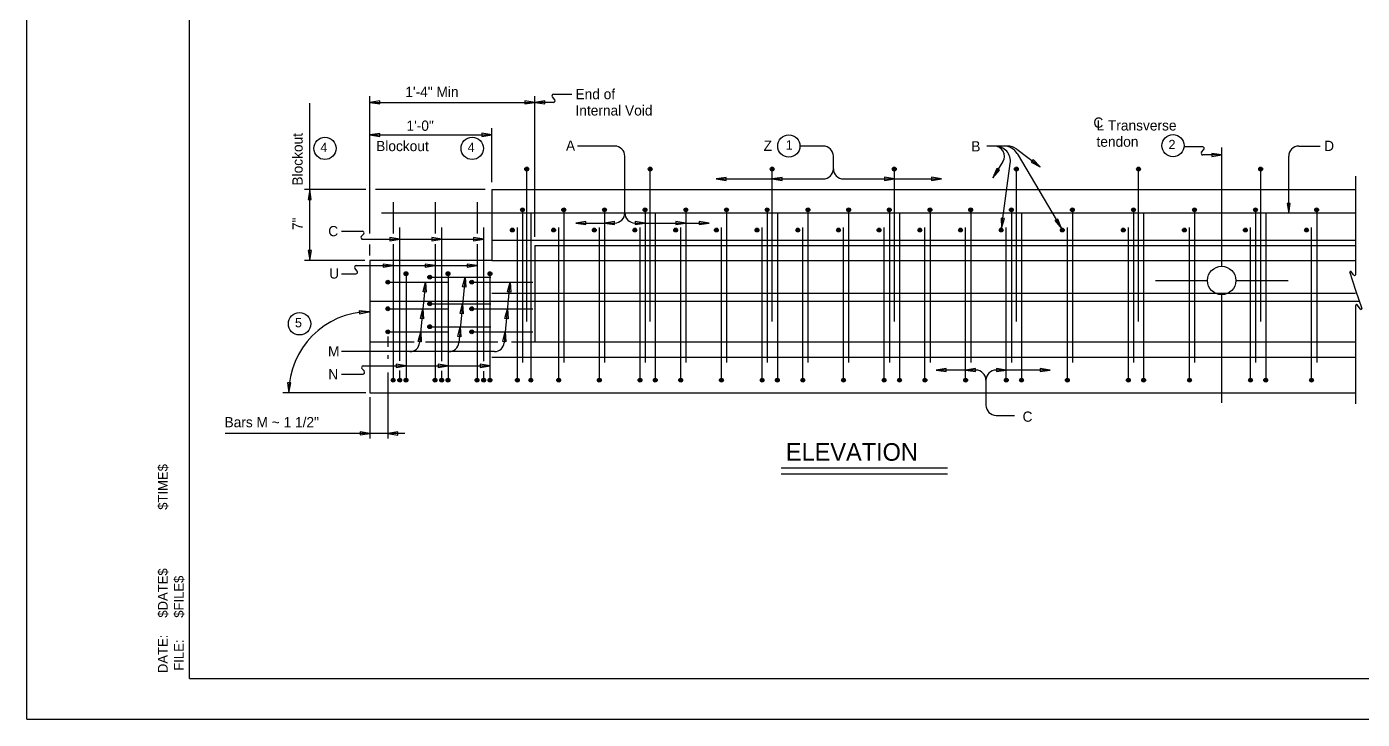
# Model space of a CAD drawing. Extents: x 1000 to 1069, y 1000 to 1045.
# Drawn here: x 1000 to 1016.41, y 1000 to 1008.51 of the extents above; entities that cross this region are included whole.
import ezdxf

# ---------------------------------------------------------------- set-up
doc = ezdxf.new("R2010")
doc.units = 0
for name, color, linetype in [('D_SHEET', 7, 'Continuous'), ('D_SHEET_TXT_SUB_CODE', 7, 'Continuous'), ('Working Level 1', 7, 'Continuous')]:
    doc.layers.add(name, color=color, linetype=linetype)

msp = doc.modelspace()

# ---------------------------------------------------------------- linework, layer by layer
at = {"layer": 'D_SHEET'}
for p, q in [((1000, 1000), (1000, 1022)), ((1002, 1000.5), (1002, 1021.5)), ((1002, 1000.5), (1033.5, 1000.5)), ((1000, 1000), (1034, 1000))]:
    msp.add_line(p, q, dxfattribs=at)
at = {"layer": 'Working Level 1'}
for p, q in [((1004.217, 1005.973), (1004.217, 1007.659)), ((1006.244, 1005.931), (1006.244, 1007.659)), ((1006.457, 1007.65), (1006.486, 1007.615)), ((1006.472, 1007.682), (1006.699, 1007.682)), ((1003.477, 1005.638), (1003.477, 1007.571)), ((1004.217, 1007.583), (1006.244, 1007.583)), ((1006.471, 1007.583), (1006.244, 1007.583)), ((1004.217, 1007.183), (1005.716, 1007.183)), ((1005.716, 1006.601), (1005.716, 1007.266)), ((1007.223, 1007.046), (1006.767, 1007.046)), ((1009.785, 1007.046), (1009.5, 1007.046)), ((1012.049, 1007.046), (1011.795, 1007.046)), ((1012.163, 1007.008), (1012.45, 1006.79)), ((1014.448, 1007.036), (1014.221, 1007.036)), ((1014.434, 1006.969), (1014.463, 1007.004)), ((1014.681, 1005.568), (1014.681, 1007.028)), ((1015.629, 1007.046), (1015.892, 1007.046)), ((1007.348, 1006.225), (1007.348, 1006.921)), ((1009.91, 1006.767), (1009.91, 1006.921)), ((1011.994, 1006.855), (1011.871, 1006.656)), ((1011.976, 1006.036), (1012.084, 1006.833)), ((1012.167, 1006.954), (1012.711, 1006.033)), ((1014.681, 1006.936), (1014.449, 1006.936)), ((1015.504, 1006.219), (1015.504, 1006.921)), ((1006.143, 1004.888), (1006.143, 1006.763)), ((1007.66, 1004.888), (1007.66, 1006.763)), ((1009.16, 1004.888), (1009.16, 1006.763)), ((1010.66, 1004.888), (1010.66, 1006.763)), ((1012.16, 1004.888), (1012.16, 1006.763)), ((1013.66, 1004.888), (1013.66, 1006.763)), ((1015.16, 1004.888), (1015.16, 1006.763)), ((1016.326, 1006.674), (1016.326, 1005.626)), ((1004.167, 1006.513), (1003.414, 1006.513)), ((1005.632, 1006.513), (1004.286, 1006.513)), ((1005.716, 1006.513), (1005.716, 1005.89)), ((1005.716, 1006.513), (1016.326, 1006.513)), ((1008.472, 1006.642), (1009.785, 1006.642)), ((1010.035, 1006.642), (1011.24, 1006.642)), ((1004.502, 1006.356), (1004.502, 1005.969)), ((1005.017, 1006.356), (1005.017, 1005.969)), ((1005.533, 1006.356), (1005.533, 1005.969)), ((1016.326, 1006.219), (1004.359, 1006.219)), ((1006.091, 1006.262), (1006.091, 1004.387)), ((1006.194, 1006.231), (1006.194, 1004.169)), ((1006.598, 1006.262), (1006.598, 1004.387)), ((1007.098, 1006.262), (1007.098, 1004.387)), ((1007.598, 1006.262), (1007.598, 1004.387)), ((1007.722, 1006.231), (1007.722, 1004.169)), ((1008.098, 1006.262), (1008.098, 1004.387)), ((1008.598, 1006.262), (1008.598, 1004.387)), ((1009.098, 1006.262), (1009.098, 1004.387)), ((1009.222, 1006.231), (1009.222, 1004.169)), ((1009.598, 1006.262), (1009.598, 1004.387)), ((1010.098, 1006.262), (1010.098, 1004.387)), ((1010.598, 1006.262), (1010.598, 1004.387)), ((1010.722, 1006.231), (1010.722, 1004.169)), ((1011.098, 1006.262), (1011.098, 1004.387)), ((1011.598, 1006.262), (1011.598, 1004.387)), ((1012.098, 1006.262), (1012.098, 1004.387)), ((1012.222, 1006.231), (1012.222, 1004.169)), ((1012.848, 1006.262), (1012.848, 1004.387)), ((1013.598, 1006.262), (1013.598, 1004.387)), ((1013.722, 1006.231), (1013.722, 1004.169)), ((1014.348, 1006.262), (1014.348, 1004.387)), ((1015.098, 1006.262), (1015.098, 1004.387)), ((1015.222, 1006.231), (1015.222, 1004.169)), ((1015.848, 1006.262), (1015.848, 1004.387)), ((1003.867, 1006), (1004.125, 1006)), ((1004.583, 1004.406), (1004.583, 1006.044)), ((1005.098, 1004.4), (1005.098, 1006.044)), ((1005.614, 1004.403), (1005.614, 1006.044)), ((1006.028, 1004.169), (1006.028, 1006.044)), ((1006.536, 1004.169), (1006.536, 1006.044)), ((1006.746, 1006.1), (1007.223, 1006.1)), ((1007.036, 1004.169), (1007.036, 1006.044)), ((1007.473, 1006.1), (1008.383, 1006.1)), ((1007.535, 1004.169), (1007.535, 1006.044)), ((1008.036, 1004.169), (1008.036, 1006.044)), ((1008.536, 1004.169), (1008.536, 1006.044)), ((1009.035, 1004.169), (1009.035, 1006.044)), ((1009.536, 1004.169), (1009.536, 1006.044)), ((1010.036, 1004.169), (1010.036, 1006.044)), ((1010.535, 1004.169), (1010.535, 1006.044)), ((1011.036, 1004.169), (1011.036, 1006.044)), ((1011.535, 1004.169), (1011.535, 1006.044)), ((1012.035, 1004.169), (1012.035, 1006.044)), ((1012.785, 1004.169), (1012.785, 1006.044)), ((1013.535, 1004.169), (1013.535, 1006.044)), ((1014.285, 1004.169), (1014.285, 1006.044)), ((1015.035, 1004.169), (1015.035, 1006.044)), ((1015.785, 1004.169), (1015.785, 1006.044)), ((1004.14, 1005.968), (1004.111, 1005.933)), ((1004.126, 1005.901), (1005.614, 1005.901)), ((1004.217, 1005.7), (1004.217, 1005.837)), ((1004.502, 1005.839), (1004.502, 1004.169)), ((1005.017, 1005.839), (1005.017, 1004.169)), ((1005.533, 1005.839), (1005.533, 1004.169)), ((1005.716, 1005.89), (1005.716, 1005.64)), ((1005.716, 1005.89), (1016.326, 1005.89)), ((1006.244, 1005.825), (1006.244, 1004.638)), ((1006.244, 1005.825), (1016.326, 1005.825)), ((1004.153, 1005.638), (1003.414, 1005.638)), ((1004.061, 1005.509), (1004.032, 1005.544)), ((1004.047, 1005.576), (1005.533, 1005.576)), ((1004.217, 1005.638), (1004.217, 1004.012)), ((1005.716, 1005.638), (1004.217, 1005.638)), ((1005.716, 1005.64), (1016.326, 1005.64)), ((1016.305, 1005.457), (1016.265, 1005.511)), ((1016.326, 1005.626), (1016.326, 1005.464)), ((1003.867, 1005.476), (1004.045, 1005.476)), ((1004.436, 1005.373), (1005.186, 1005.373)), ((1004.66, 1005.477), (1004.66, 1004.169)), ((1004.899, 1005.373), (1004.827, 1004.629)), ((1004.951, 1005.435), (1005.701, 1005.435)), ((1005.176, 1005.477), (1005.176, 1004.169)), ((1005.386, 1005.435), (1005.308, 1004.629)), ((1005.467, 1005.373), (1006.217, 1005.373)), ((1005.691, 1005.477), (1005.691, 1004.169)), ((1005.937, 1005.373), (1005.866, 1004.629)), ((1013.866, 1005.393), (1014.506, 1005.393)), ((1014.856, 1005.393), (1015.496, 1005.393)), ((1016.252, 1005.503), (1016.326, 1005.276)), ((1005.716, 1005.238), (1016.326, 1005.238)), ((1014.681, 1003.891), (1014.681, 1005.218)), ((1016.326, 1005.276), (1016.401, 1005.048)), ((1004.217, 1005.139), (1016.371, 1005.139)), ((1004.436, 1005.046), (1005.186, 1005.046)), ((1004.951, 1005.107), (1005.701, 1005.107)), ((1005.467, 1005.046), (1006.217, 1005.046)), ((1016.326, 1005.088), (1016.326, 1004.926)), ((1016.387, 1005.042), (1016.347, 1005.094)), ((1016.326, 1004.926), (1016.326, 1003.877)), ((1004.436, 1004.763), (1005.186, 1004.763)), ((1004.436, 1004.703), (1004.436, 1004.576)), ((1004.951, 1004.825), (1005.701, 1004.825)), ((1005.467, 1004.763), (1006.217, 1004.763)), ((1004.217, 1004.638), (1004.76, 1004.638)), ((1004.9, 1004.638), (1005.787, 1004.638)), ((1005.955, 1004.638), (1016.326, 1004.638)), ((1006.217, 1004.638), (1006.217, 1004.638)), ((1006.217, 1004.638), (1016.326, 1004.638)), ((1005.747, 1004.52), (1003.867, 1004.52)), ((1004.436, 1004.474), (1004.436, 1004.429)), ((1005.716, 1004.452), (1016.326, 1004.452)), ((1003.867, 1004.244), (1004.132, 1004.244)), ((1004.148, 1004.277), (1004.119, 1004.312)), ((1004.134, 1004.344), (1005.692, 1004.344)), ((1004.436, 1004.263), (1004.436, 1003.453)), ((1004.583, 1004.169), (1004.583, 1004.288)), ((1005.098, 1004.169), (1005.098, 1004.285)), ((1005.614, 1004.169), (1005.614, 1004.277)), ((1011.66, 1004.293), (1011.174, 1004.293)), ((1012.574, 1004.293), (1011.91, 1004.293)), ((1011.785, 1004.168), (1011.785, 1003.861)), ((1004.167, 1004.012), (1003.148, 1004.012)), ((1004.217, 1004.012), (1016.326, 1004.012)), ((1004.217, 1003.961), (1004.217, 1003.453)), ((1011.91, 1003.736), (1012.137, 1003.736)), ((1004.647, 1003.514), (1002.439, 1003.514)), ((1009.269, 1003.089), (1011.311, 1003.089)), ((1009.269, 1003.016), (1011.311, 1003.016))]:
    msp.add_line(p, q, dxfattribs=at)
for points in [[(1004.217, 1007.583), (1004.34, 1007.563), (1004.34, 1007.602)], [(1006.244, 1007.583), (1006.121, 1007.603), (1006.121, 1007.564)], [(1006.244, 1007.583), (1006.366, 1007.563), (1006.366, 1007.602)], [(1004.217, 1007.183), (1004.34, 1007.163), (1004.34, 1007.202)], [(1005.716, 1007.183), (1005.593, 1007.203), (1005.593, 1007.164)], [(1012.45, 1006.79), (1012.364, 1006.88), (1012.341, 1006.849)], [(1014.681, 1006.936), (1014.558, 1006.956), (1014.558, 1006.918)], [(1008.472, 1006.642), (1008.595, 1006.622), (1008.595, 1006.661)], [(1009.16, 1006.642), (1009.283, 1006.622), (1009.283, 1006.661)], [(1010.66, 1006.642), (1010.538, 1006.662), (1010.538, 1006.623)], [(1011.24, 1006.642), (1011.117, 1006.662), (1011.117, 1006.623)], [(1011.871, 1006.656), (1011.953, 1006.75), (1011.92, 1006.77)], [(1003.477, 1006.513), (1003.457, 1006.39), (1003.496, 1006.39)], [(1015.504, 1006.219), (1015.524, 1006.341), (1015.485, 1006.341)], [(1006.746, 1006.1), (1006.868, 1006.08), (1006.868, 1006.118)], [(1007.098, 1006.1), (1007.221, 1006.08), (1007.221, 1006.118)], [(1007.598, 1006.1), (1007.475, 1006.12), (1007.475, 1006.081)], [(1008.098, 1006.1), (1007.976, 1006.12), (1007.976, 1006.081)], [(1008.383, 1006.1), (1008.261, 1006.12), (1008.261, 1006.081)], [(1011.976, 1006.036), (1012.012, 1006.155), (1011.973, 1006.16)], [(1012.711, 1006.033), (1012.666, 1006.149), (1012.632, 1006.129)], [(1004.583, 1005.901), (1004.46, 1005.921), (1004.46, 1005.882)], [(1005.098, 1005.901), (1004.976, 1005.921), (1004.976, 1005.882)], [(1005.614, 1005.901), (1005.491, 1005.921), (1005.491, 1005.882)], [(1003.477, 1005.638), (1003.497, 1005.761), (1003.458, 1005.761)], [(1004.502, 1005.576), (1004.379, 1005.596), (1004.379, 1005.557)], [(1005.017, 1005.576), (1004.895, 1005.596), (1004.895, 1005.557)], [(1005.533, 1005.576), (1005.41, 1005.596), (1005.41, 1005.557)], [(1004.899, 1005.373), (1004.907, 1005.249), (1004.869, 1005.253)], [(1005.386, 1005.435), (1005.394, 1005.311), (1005.355, 1005.315)], [(1005.938, 1005.373), (1005.946, 1005.249), (1005.907, 1005.253)], [(1004.209, 1005.01), (1004.086, 1005.021), (1004.088, 1004.983)], [(1004.867, 1005.046), (1004.876, 1004.922), (1004.837, 1004.926)], [(1005.354, 1005.108), (1005.362, 1004.984), (1005.324, 1004.987)], [(1005.906, 1005.046), (1005.914, 1004.922), (1005.876, 1004.926)], [(1004.84, 1004.764), (1004.848, 1004.64), (1004.81, 1004.643)], [(1005.327, 1004.825), (1005.335, 1004.701), (1005.297, 1004.705)], [(1005.879, 1004.764), (1005.887, 1004.64), (1005.849, 1004.643)], [(1004.66, 1004.344), (1004.538, 1004.364), (1004.538, 1004.325)], [(1005.176, 1004.344), (1005.053, 1004.364), (1005.053, 1004.325)], [(1005.692, 1004.344), (1005.569, 1004.364), (1005.569, 1004.325)], [(1011.174, 1004.293), (1011.296, 1004.273), (1011.296, 1004.312)], [(1011.535, 1004.293), (1011.658, 1004.273), (1011.658, 1004.312)], [(1012.035, 1004.293), (1011.913, 1004.313), (1011.913, 1004.275)], [(1012.574, 1004.293), (1012.452, 1004.313), (1012.452, 1004.275)], [(1003.219, 1004.012), (1003.244, 1004.134), (1003.205, 1004.136)], [(1004.217, 1003.514), (1004.095, 1003.534), (1004.095, 1003.496)], [(1004.436, 1003.514), (1004.559, 1003.494), (1004.559, 1003.533)]]:
    msp.add_lwpolyline(points, close=True, dxfattribs=at)
for centre, radius in [((1003.664, 1007.017), 0.137), ((1005.473, 1007.017), 0.137), ((1009.363, 1007.046), 0.137), ((1014.083, 1007.051), 0.137), ((1006.143, 1006.763), 0.0235), ((1006.143, 1006.763), 0.0188), ((1006.143, 1006.763), 0.0141), ((1006.143, 1006.763), 0.00941), ((1006.143, 1006.763), 0.0047), ((1007.659, 1006.763), 0.0235), ((1007.659, 1006.763), 0.0188), ((1007.659, 1006.763), 0.0141), ((1007.659, 1006.763), 0.00941), ((1007.659, 1006.763), 0.0047), ((1009.159, 1006.763), 0.0235), ((1009.159, 1006.763), 0.0188), ((1009.159, 1006.763), 0.0141), ((1009.159, 1006.763), 0.00941), ((1009.159, 1006.763), 0.0047), ((1010.659, 1006.763), 0.0235), ((1010.659, 1006.763), 0.0188), ((1010.659, 1006.763), 0.0141), ((1010.659, 1006.763), 0.00941), ((1010.659, 1006.763), 0.0047), ((1012.159, 1006.763), 0.0235), ((1012.159, 1006.763), 0.0188), ((1012.159, 1006.763), 0.0141), ((1012.159, 1006.763), 0.00941), ((1012.159, 1006.763), 0.0047), ((1013.659, 1006.763), 0.0235), ((1013.659, 1006.763), 0.0188), ((1013.659, 1006.763), 0.0141), ((1013.659, 1006.763), 0.00941), ((1013.659, 1006.763), 0.0047), ((1015.159, 1006.763), 0.0235), ((1015.159, 1006.763), 0.0188), ((1015.159, 1006.763), 0.0141), ((1015.159, 1006.763), 0.00941), ((1015.159, 1006.763), 0.0047), ((1006.091, 1006.262), 0.0235), ((1006.091, 1006.262), 0.0188), ((1006.091, 1006.262), 0.0141), ((1006.091, 1006.262), 0.00941), ((1006.091, 1006.262), 0.0047), ((1006.598, 1006.262), 0.0235), ((1006.598, 1006.262), 0.0188), ((1006.598, 1006.262), 0.0141), ((1006.598, 1006.262), 0.00941), ((1006.598, 1006.262), 0.0047), ((1007.098, 1006.262), 0.0235), ((1007.098, 1006.262), 0.0188), ((1007.098, 1006.262), 0.0141), ((1007.098, 1006.262), 0.00941), ((1007.098, 1006.262), 0.0047), ((1007.597, 1006.262), 0.0235), ((1007.597, 1006.262), 0.0188), ((1007.597, 1006.262), 0.0141), ((1007.597, 1006.262), 0.00941), ((1007.597, 1006.262), 0.0047), ((1008.098, 1006.262), 0.0235), ((1008.098, 1006.262), 0.0188), ((1008.098, 1006.262), 0.0141), ((1008.098, 1006.262), 0.00941), ((1008.098, 1006.262), 0.0047), ((1008.598, 1006.262), 0.0235), ((1008.598, 1006.262), 0.0188), ((1008.598, 1006.262), 0.0141), ((1008.598, 1006.262), 0.00941), ((1008.598, 1006.262), 0.0047), ((1009.097, 1006.262), 0.0235), ((1009.097, 1006.262), 0.0188), ((1009.097, 1006.262), 0.0141), ((1009.097, 1006.262), 0.00941), ((1009.097, 1006.262), 0.0047), ((1009.598, 1006.262), 0.0235), ((1009.598, 1006.262), 0.0188), ((1009.598, 1006.262), 0.0141), ((1009.598, 1006.262), 0.00941), ((1009.598, 1006.262), 0.0047), ((1010.098, 1006.262), 0.0235), ((1010.098, 1006.262), 0.0188), ((1010.098, 1006.262), 0.0141), ((1010.098, 1006.262), 0.00941), ((1010.098, 1006.262), 0.0047), ((1010.597, 1006.262), 0.0235), ((1010.597, 1006.262), 0.0188), ((1010.597, 1006.262), 0.0141), ((1010.597, 1006.262), 0.00941), ((1010.597, 1006.262), 0.0047), ((1011.097, 1006.262), 0.0235), ((1011.097, 1006.262), 0.0188), ((1011.097, 1006.262), 0.0141), ((1011.097, 1006.262), 0.00941), ((1011.097, 1006.262), 0.0047), ((1011.597, 1006.262), 0.0235), ((1011.597, 1006.262), 0.0188), ((1011.597, 1006.262), 0.0141), ((1011.597, 1006.262), 0.00941), ((1011.597, 1006.262), 0.0047), ((1012.097, 1006.262), 0.0235), ((1012.097, 1006.262), 0.0188), ((1012.097, 1006.262), 0.0141), ((1012.097, 1006.262), 0.00941), ((1012.097, 1006.262), 0.0047), ((1012.847, 1006.262), 0.0235), ((1012.847, 1006.262), 0.0188), ((1012.847, 1006.262), 0.0141), ((1012.847, 1006.262), 0.00941), ((1012.847, 1006.262), 0.0047), ((1013.597, 1006.262), 0.0235), ((1013.597, 1006.262), 0.0188), ((1013.597, 1006.262), 0.0141), ((1013.597, 1006.262), 0.00941), ((1013.597, 1006.262), 0.0047), ((1014.347, 1006.262), 0.0235), ((1014.347, 1006.262), 0.0188), ((1014.347, 1006.262), 0.0141), ((1014.347, 1006.262), 0.00941), ((1014.347, 1006.262), 0.0047), ((1015.097, 1006.262), 0.0235), ((1015.097, 1006.262), 0.0188), ((1015.097, 1006.262), 0.0141), ((1015.097, 1006.262), 0.00941), ((1015.097, 1006.262), 0.0047), ((1015.847, 1006.262), 0.0235), ((1015.847, 1006.262), 0.0188), ((1015.847, 1006.262), 0.0141), ((1015.847, 1006.262), 0.00941), ((1015.847, 1006.262), 0.0047), ((1005.966, 1006.013), 0.0235), ((1005.966, 1006.013), 0.0188), ((1005.966, 1006.013), 0.0141), ((1005.966, 1006.013), 0.00941), ((1005.966, 1006.013), 0.0047), ((1006.473, 1006.013), 0.0235), ((1006.473, 1006.013), 0.0188), ((1006.473, 1006.013), 0.0141), ((1006.473, 1006.013), 0.00941), ((1006.473, 1006.013), 0.0047), ((1006.973, 1006.013), 0.0235), ((1006.973, 1006.013), 0.0188), ((1006.973, 1006.013), 0.0141), ((1006.973, 1006.013), 0.00941), ((1006.973, 1006.013), 0.0047), ((1007.472, 1006.013), 0.0235), ((1007.472, 1006.013), 0.0188), ((1007.472, 1006.013), 0.0141), ((1007.472, 1006.013), 0.00941), ((1007.472, 1006.013), 0.0047), ((1007.973, 1006.013), 0.0235), ((1007.973, 1006.013), 0.0188), ((1007.973, 1006.013), 0.0141), ((1007.973, 1006.013), 0.00941), ((1007.973, 1006.013), 0.0047), ((1008.473, 1006.013), 0.0235), ((1008.473, 1006.013), 0.0188), ((1008.473, 1006.013), 0.0141), ((1008.473, 1006.013), 0.00941), ((1008.473, 1006.013), 0.0047), ((1008.972, 1006.013), 0.0235), ((1008.972, 1006.013), 0.0188), ((1008.972, 1006.013), 0.0141), ((1008.972, 1006.013), 0.00941), ((1008.972, 1006.013), 0.0047), ((1009.473, 1006.013), 0.0235), ((1009.473, 1006.013), 0.0188), ((1009.473, 1006.013), 0.0141), ((1009.473, 1006.013), 0.00941), ((1009.473, 1006.013), 0.0047), ((1009.973, 1006.013), 0.0235), ((1009.973, 1006.013), 0.0188), ((1009.973, 1006.013), 0.0141), ((1009.973, 1006.013), 0.00941), ((1009.973, 1006.013), 0.0047), ((1010.472, 1006.013), 0.0235), ((1010.472, 1006.013), 0.0188), ((1010.472, 1006.013), 0.0141), ((1010.472, 1006.013), 0.00941), ((1010.472, 1006.013), 0.0047), ((1010.973, 1006.013), 0.0235), ((1010.973, 1006.013), 0.0188), ((1010.973, 1006.013), 0.0141), ((1010.973, 1006.013), 0.00941), ((1010.973, 1006.013), 0.0047), ((1011.473, 1006.013), 0.0235), ((1011.473, 1006.013), 0.0188), ((1011.473, 1006.013), 0.0141), ((1011.473, 1006.013), 0.00941), ((1011.473, 1006.013), 0.0047), ((1011.972, 1006.013), 0.0235), ((1011.972, 1006.013), 0.0188), ((1011.972, 1006.013), 0.0141), ((1011.972, 1006.013), 0.00941), ((1011.972, 1006.013), 0.0047), ((1012.723, 1006.013), 0.0235), ((1012.723, 1006.013), 0.0188), ((1012.723, 1006.013), 0.0141), ((1012.723, 1006.013), 0.00941), ((1012.723, 1006.013), 0.0047), ((1013.472, 1006.013), 0.0235), ((1013.472, 1006.013), 0.0188), ((1013.472, 1006.013), 0.0141), ((1013.472, 1006.013), 0.00941), ((1013.472, 1006.013), 0.0047), ((1014.223, 1006.013), 0.0235), ((1014.223, 1006.013), 0.0188), ((1014.223, 1006.013), 0.0141), ((1014.223, 1006.013), 0.00941), ((1014.223, 1006.013), 0.0047), ((1014.972, 1006.013), 0.0235), ((1014.972, 1006.013), 0.0188), ((1014.972, 1006.013), 0.0141), ((1014.972, 1006.013), 0.00941), ((1014.972, 1006.013), 0.0047), ((1015.723, 1006.013), 0.0235), ((1015.723, 1006.013), 0.0188), ((1015.723, 1006.013), 0.0141), ((1015.723, 1006.013), 0.00941), ((1015.723, 1006.013), 0.0047), ((1014.681, 1005.393), 0.175), ((1004.436, 1005.373), 0.0235), ((1004.436, 1005.373), 0.0188), ((1004.436, 1005.373), 0.0141), ((1004.436, 1005.373), 0.00941), ((1004.436, 1005.373), 0.0047), ((1004.66, 1005.477), 0.0235), ((1004.66, 1005.477), 0.0188), ((1004.66, 1005.477), 0.0141), ((1004.66, 1005.477), 0.00941), ((1004.66, 1005.477), 0.0047), ((1004.951, 1005.435), 0.0235), ((1004.951, 1005.434), 0.0188), ((1004.951, 1005.434), 0.0141), ((1004.951, 1005.434), 0.00941), ((1004.951, 1005.434), 0.0047), ((1005.176, 1005.477), 0.0235), ((1005.176, 1005.477), 0.0188), ((1005.176, 1005.477), 0.0141), ((1005.176, 1005.477), 0.00941), ((1005.176, 1005.477), 0.0047), ((1005.467, 1005.373), 0.0235), ((1005.467, 1005.373), 0.0188), ((1005.467, 1005.373), 0.0141), ((1005.467, 1005.373), 0.00941), ((1005.467, 1005.373), 0.0047), ((1005.691, 1005.477), 0.0235), ((1005.691, 1005.477), 0.0188), ((1005.691, 1005.477), 0.0141), ((1005.691, 1005.477), 0.00941), ((1005.691, 1005.477), 0.0047), ((1004.436, 1005.046), 0.0235), ((1004.436, 1005.046), 0.0188), ((1004.436, 1005.046), 0.0141), ((1004.436, 1005.046), 0.00941), ((1004.436, 1005.046), 0.0047), ((1004.951, 1005.107), 0.0235), ((1004.951, 1005.107), 0.0188), ((1004.951, 1005.107), 0.0141), ((1004.951, 1005.107), 0.00941), ((1004.951, 1005.107), 0.0047), ((1005.467, 1005.046), 0.0235), ((1005.467, 1005.046), 0.0188), ((1005.467, 1005.046), 0.0141), ((1005.467, 1005.046), 0.00941), ((1005.467, 1005.046), 0.0047), ((1003.352, 1004.861), 0.137), ((1004.436, 1004.763), 0.0235), ((1004.436, 1004.763), 0.0188), ((1004.436, 1004.763), 0.0141), ((1004.436, 1004.763), 0.00941), ((1004.436, 1004.763), 0.0047), ((1004.951, 1004.825), 0.0235), ((1004.951, 1004.825), 0.0188), ((1004.951, 1004.825), 0.0141), ((1004.951, 1004.825), 0.00941), ((1004.951, 1004.825), 0.0047), ((1005.467, 1004.763), 0.0235), ((1005.467, 1004.763), 0.0188), ((1005.467, 1004.763), 0.0141), ((1005.467, 1004.763), 0.00941), ((1005.467, 1004.763), 0.0047), ((1004.502, 1004.169), 0.0235), ((1004.502, 1004.169), 0.0188), ((1004.502, 1004.169), 0.0141), ((1004.502, 1004.169), 0.00941), ((1004.502, 1004.169), 0.0047), ((1004.583, 1004.169), 0.0235), ((1004.583, 1004.169), 0.0188), ((1004.583, 1004.169), 0.0141), ((1004.583, 1004.169), 0.00941), ((1004.583, 1004.169), 0.0047), ((1004.66, 1004.169), 0.0235), ((1004.66, 1004.169), 0.0188), ((1004.66, 1004.169), 0.0141), ((1004.66, 1004.169), 0.00941), ((1004.66, 1004.169), 0.0047), ((1005.017, 1004.169), 0.0235), ((1005.017, 1004.169), 0.0188), ((1005.017, 1004.169), 0.0141), ((1005.017, 1004.169), 0.00941), ((1005.017, 1004.169), 0.0047), ((1005.098, 1004.169), 0.0235), ((1005.098, 1004.169), 0.0188), ((1005.098, 1004.169), 0.0141), ((1005.098, 1004.169), 0.00941), ((1005.098, 1004.169), 0.0047), ((1005.176, 1004.169), 0.0235), ((1005.176, 1004.169), 0.0188), ((1005.176, 1004.169), 0.0141), ((1005.176, 1004.169), 0.00941), ((1005.176, 1004.169), 0.0047), ((1005.533, 1004.169), 0.0235), ((1005.533, 1004.169), 0.0188), ((1005.533, 1004.169), 0.0141), ((1005.533, 1004.169), 0.00941), ((1005.533, 1004.169), 0.0047), ((1005.614, 1004.169), 0.0235), ((1005.614, 1004.169), 0.0188), ((1005.614, 1004.169), 0.0141), ((1005.614, 1004.169), 0.00941), ((1005.614, 1004.169), 0.0047), ((1005.691, 1004.169), 0.0235), ((1005.691, 1004.169), 0.0188), ((1005.691, 1004.169), 0.0141), ((1005.691, 1004.169), 0.00941), ((1005.691, 1004.169), 0.0047), ((1006.028, 1004.169), 0.0235), ((1006.028, 1004.169), 0.0188), ((1006.028, 1004.169), 0.0141), ((1006.028, 1004.169), 0.00941), ((1006.028, 1004.169), 0.0047), ((1006.194, 1004.169), 0.0235), ((1006.194, 1004.169), 0.0188), ((1006.194, 1004.169), 0.0141), ((1006.194, 1004.169), 0.00941), ((1006.194, 1004.169), 0.0047), ((1006.536, 1004.169), 0.0235), ((1006.536, 1004.169), 0.0188), ((1006.536, 1004.169), 0.0141), ((1006.536, 1004.169), 0.00941), ((1006.536, 1004.169), 0.0047), ((1007.035, 1004.169), 0.0235), ((1007.035, 1004.169), 0.0188), ((1007.035, 1004.169), 0.0141), ((1007.035, 1004.169), 0.00941), ((1007.035, 1004.169), 0.0047), ((1007.535, 1004.169), 0.0235), ((1007.535, 1004.169), 0.0188), ((1007.535, 1004.169), 0.0141), ((1007.535, 1004.169), 0.00941), ((1007.535, 1004.169), 0.0047), ((1007.722, 1004.169), 0.0235), ((1007.722, 1004.169), 0.0188), ((1007.722, 1004.169), 0.0141), ((1007.722, 1004.169), 0.00941), ((1007.722, 1004.169), 0.0047), ((1008.035, 1004.169), 0.0235), ((1008.035, 1004.169), 0.0188), ((1008.035, 1004.169), 0.0141), ((1008.035, 1004.169), 0.00941), ((1008.035, 1004.169), 0.0047), ((1008.535, 1004.169), 0.0235), ((1008.535, 1004.169), 0.0188), ((1008.535, 1004.169), 0.0141), ((1008.535, 1004.169), 0.00941), ((1008.535, 1004.169), 0.0047), ((1009.035, 1004.169), 0.0235), ((1009.035, 1004.169), 0.0188), ((1009.035, 1004.169), 0.0141), ((1009.035, 1004.169), 0.00941), ((1009.035, 1004.169), 0.0047), ((1009.222, 1004.169), 0.0235), ((1009.222, 1004.169), 0.0188), ((1009.222, 1004.169), 0.0141), ((1009.222, 1004.169), 0.00941), ((1009.222, 1004.169), 0.0047), ((1009.535, 1004.169), 0.0235), ((1009.535, 1004.169), 0.0188), ((1009.535, 1004.169), 0.0141), ((1009.535, 1004.169), 0.00941), ((1009.535, 1004.169), 0.0047), ((1010.035, 1004.169), 0.0235), ((1010.035, 1004.169), 0.0188), ((1010.035, 1004.169), 0.0141), ((1010.035, 1004.169), 0.00941), ((1010.035, 1004.169), 0.0047), ((1010.535, 1004.169), 0.0235), ((1010.535, 1004.169), 0.0188), ((1010.535, 1004.169), 0.0141), ((1010.535, 1004.169), 0.00941), ((1010.535, 1004.169), 0.0047), ((1010.722, 1004.169), 0.0235), ((1010.722, 1004.169), 0.0188), ((1010.722, 1004.169), 0.0141), ((1010.722, 1004.169), 0.00941), ((1010.722, 1004.169), 0.0047), ((1011.035, 1004.169), 0.0235), ((1011.035, 1004.169), 0.0188), ((1011.035, 1004.169), 0.0141), ((1011.035, 1004.169), 0.00941), ((1011.035, 1004.169), 0.0047), ((1011.535, 1004.169), 0.0235), ((1011.535, 1004.169), 0.0188), ((1011.535, 1004.169), 0.0141), ((1011.535, 1004.169), 0.00941), ((1011.535, 1004.169), 0.0047), ((1012.035, 1004.169), 0.0235), ((1012.035, 1004.169), 0.0188), ((1012.035, 1004.169), 0.0141), ((1012.035, 1004.169), 0.00941), ((1012.035, 1004.169), 0.0047), ((1012.222, 1004.169), 0.0235), ((1012.222, 1004.169), 0.0188), ((1012.222, 1004.169), 0.0141), ((1012.222, 1004.169), 0.00941), ((1012.222, 1004.169), 0.0047), ((1012.785, 1004.169), 0.0235), ((1012.785, 1004.169), 0.0188), ((1012.785, 1004.169), 0.0141), ((1012.785, 1004.169), 0.00941), ((1012.785, 1004.169), 0.0047), ((1013.535, 1004.169), 0.0235), ((1013.535, 1004.169), 0.0188), ((1013.535, 1004.169), 0.0141), ((1013.535, 1004.169), 0.00941), ((1013.535, 1004.169), 0.0047), ((1013.722, 1004.169), 0.0235), ((1013.722, 1004.169), 0.0188), ((1013.722, 1004.169), 0.0141), ((1013.722, 1004.169), 0.00941), ((1013.722, 1004.169), 0.0047), ((1014.285, 1004.169), 0.0235), ((1014.285, 1004.169), 0.0188), ((1014.285, 1004.169), 0.0141), ((1014.285, 1004.169), 0.00941), ((1014.285, 1004.169), 0.0047), ((1015.035, 1004.169), 0.0235), ((1015.035, 1004.169), 0.0188), ((1015.035, 1004.169), 0.0141), ((1015.035, 1004.169), 0.00941), ((1015.035, 1004.169), 0.0047), ((1015.222, 1004.169), 0.0235), ((1015.222, 1004.169), 0.0188), ((1015.222, 1004.169), 0.0141), ((1015.222, 1004.169), 0.00941), ((1015.222, 1004.169), 0.0047), ((1015.785, 1004.169), 0.0235), ((1015.785, 1004.169), 0.0188), ((1015.785, 1004.169), 0.0141), ((1015.785, 1004.169), 0.00941), ((1015.785, 1004.169), 0.0047)]:
    msp.add_circle(centre, radius, dxfattribs=at)
for centre, radius, start, end in [((1006.472, 1007.662), 0.0197, 90, 219.9623), ((1006.471, 1007.602), 0.0197, 270, 39.9882), ((1007.223, 1006.921), 0.125, 0, 90), ((1009.785, 1006.921), 0.125, 0, 90), ((1011.888, 1006.921), 0.125, 328.2249, 90), ((1011.898, 1006.858), 0.188, 352.2712, 90), ((1012.006, 1006.858), 0.188, 30.5688, 90), ((1012.049, 1006.858), 0.188, 52.7793, 90), ((1014.448, 1007.016), 0.0197, 320.0118, 90), ((1015.629, 1006.921), 0.125, 90, 180), ((1014.449, 1006.956), 0.0197, 140.0377, 270), ((1009.785, 1006.767), 0.125, 270, 0), ((1010.035, 1006.767), 0.125, 180, 270), ((1007.223, 1006.225), 0.125, 270, 0), ((1007.473, 1006.225), 0.125, 180, 270), ((1004.125, 1005.98), 0.0197, 320.0377, 90), ((1004.126, 1005.92), 0.0197, 140.0118, 270), ((1004.047, 1005.556), 0.0197, 90, 219.9882), ((1004.045, 1005.496), 0.0197, 270, 39.9623), ((1016.315, 1005.464), 0.0117, 217.4054, 0), ((1016.339, 1005.087), 0.0117, 37.2664, 180), ((1016.394, 1005.046), 0.0075, 217.3004, 18.1153), ((1004.217, 1004.012), 0.998, 90.4456, 180), ((1004.708, 1004.64), 0.12, 270, 354.5076), ((1005.189, 1004.64), 0.12, 270, 354.5076), ((1005.747, 1004.64), 0.12, 270, 354.5076), ((1004.133, 1004.324), 0.0197, 90, 219.9882), ((1004.132, 1004.264), 0.0197, 270, 39.9623), ((1011.66, 1004.168), 0.125, 0, 90), ((1011.91, 1004.168), 0.125, 90, 180), ((1011.91, 1003.861), 0.125, 180, 270)]:
    msp.add_arc(centre, radius, start, end, dxfattribs=at)

# ---------------------------------------------------------------- texts
at = {"layer": 'D_SHEET'}
for s, p in [('DATE:', (1001.732, 1000.568)), ('FILE:', (1001.929, 1000.597))]:
    msp.add_text(s, height=0.12, rotation=90, dxfattribs=at).set_placement(p)
at = {"layer": 'D_SHEET_TXT_SUB_CODE'}
for s, p in [('$TIME$', (1001.732, 1002.575)), ('$DATE$', (1001.732, 1001.249)), ('$FILE$', (1001.929, 1001.248))]:
    msp.add_text(s, height=0.12, rotation=90, dxfattribs=at).set_placement(p)
at = {"layer": 'Working Level 1'}
for s, height, p in [('1\'-4" Min', 0.126, (1004.652, 1007.649)), ('End of', 0.126, (1006.742, 1007.621)), ('Internal Void', 0.126, (1006.742, 1007.421)), ('1\'-0"', 0.126, (1004.666, 1007.233)), ('C', 0.126, (1013.105, 1007.271)), ('L Transverse', 0.126, (1013.143, 1007.237)), ('tendon', 0.126, (1013.143, 1007.037)), ('4', 0.114, (1003.609, 1006.974)), ('Blockout', 0.126, (1004.293, 1006.983)), ('4', 0.114, (1005.418, 1006.974)), ('A', 0.126, (1006.625, 1006.988)), ('Z', 0.126, (1009.053, 1006.987)), ('1', 0.114, (1009.325, 1007.002)), ('B', 0.126, (1011.605, 1006.979)), ('2', 0.114, (1014.028, 1007.008)), ('D', 0.126, (1015.94, 1006.985)), ('C', 0.126, (1003.705, 1005.937)), ('U', 0.126, (1003.716, 1005.417)), ('5', 0.114, (1003.296, 1004.818)), ('M', 0.126, (1003.702, 1004.46)), ('N', 0.126, (1003.705, 1004.178)), ('Bars M ~ 1 1/2"', 0.126, (1002.43, 1003.589)), ('C', 0.126, (1012.235, 1003.657)), ('ELEVATION', 0.216, (1009.327, 1003.178))]:
    msp.add_text(s, height=height, dxfattribs=at).set_placement(p)
for s, p in [('Blockout', (1003.39, 1006.56)), ('7"', (1003.39, 1006.013))]:
    msp.add_text(s, height=0.126, rotation=90, dxfattribs=at).set_placement(p)

doc.saveas('drawing.dxf')
